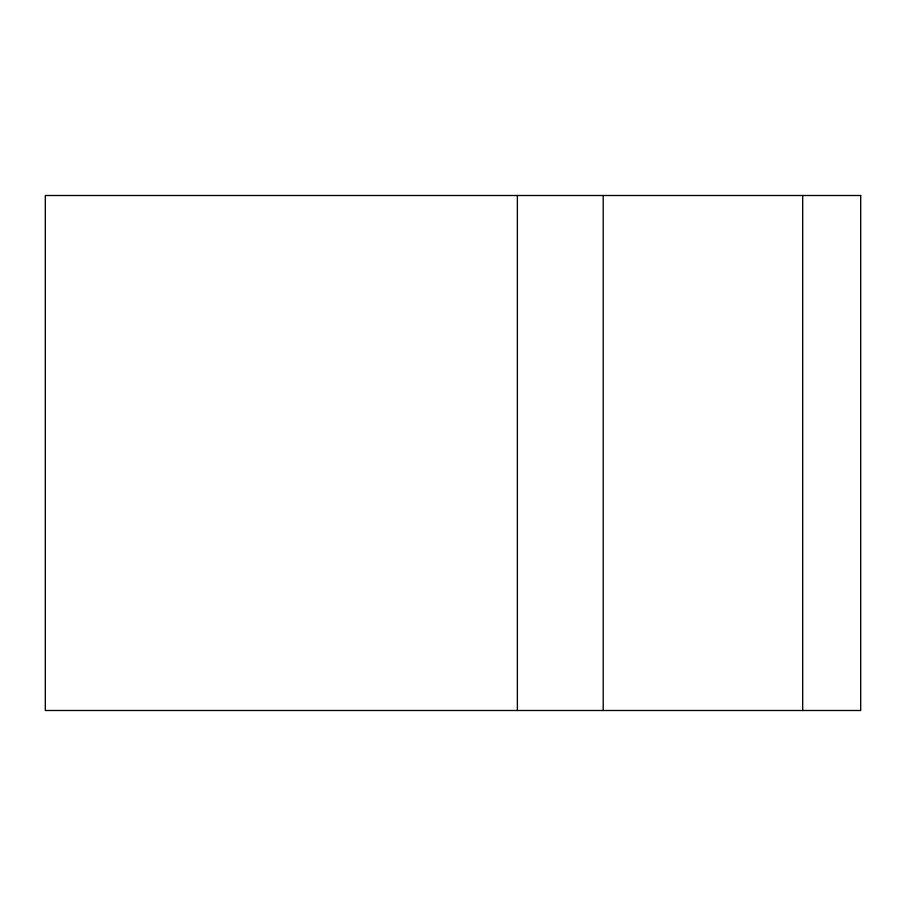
<?xml version="1.0" encoding="UTF-8"?>
<svg xmlns="http://www.w3.org/2000/svg" width="906" height="906" viewBox="0 0 906 906"><rect width="100%" height="100%" fill="white"/><g stroke="black" fill="none" stroke-linecap="round" stroke-linejoin="round"><path stroke-width="1.36" d="M802.693 195.503L802.693 710.497M603.203 195.503L603.203 710.497M517.371 195.503L517.371 710.497M860.7 195.503L45.3 195.503L45.3 710.497L860.7 710.497L860.7 195.503"/></g></svg>
